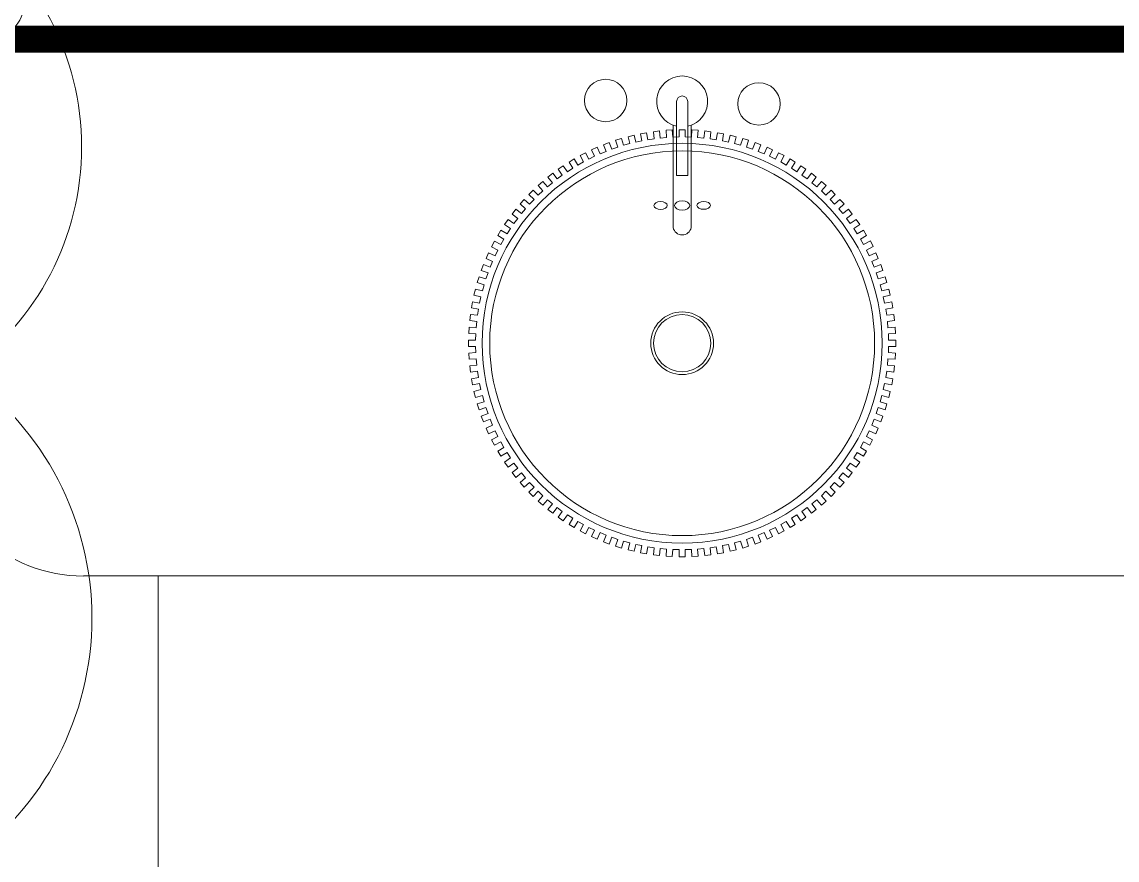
# Model space of a CAD drawing. Header units: metres. Extents: x 8 to 2416, y -346 to 476.
# Drawn here: x 216.36 to 217.583, y -225.354 to -224.417 of the extents above; entities that cross this region are included whole.
import ezdxf

# ---------------------------------------------------------------- set-up
doc = ezdxf.new("R2010")
doc.units = ezdxf.units.M
doc.linetypes.add('0', pattern=[0])
doc.layers.get('0').update_dxf_attribs({"color": 250, "linetype": '0', "lineweight": 20})
for name, color, linetype, lineweight in [('A-DOOR', 35, 'Continuous', 5), ('A-WALL', 250, 'Continuous', 20), ('baños', 140, 'Continuous', 0), ('piso', 253, 'Continuous', 0), ('SE-3', 253, 'Continuous', 5)]:
    doc.layers.add(name, color=color, linetype=linetype, lineweight=lineweight)
doc.layers.add('REVESTIMIENTO EXTERIOR', color=7, linetype='Continuous', lineweight=5, true_color=0xffdebd)
doc.styles.get("Standard").update_dxf_attribs({"font": 'arial.ttf', "height": 0.1875})

# ---------------------------------------------------------------- blocks, each defined once
blk = doc.blocks.new('PL BASE 2N NASAS 09')
at = {"layer": 'A-DOOR'}
blk.add_line((166.3576, -5.4117), (169.0876, -5.4117), dxfattribs=at)
at = {"layer": 'A-WALL'}
blk.add_arc((166.3576, -5.3717), 0.04, 269.9907, 0, dxfattribs=at)
at = {"layer": 'baños', "linetype": 'Continuous'}
blk.add_line((167.1391, -5.4814, 0.0001), (167.1391, -5.5643, 0.0004), dxfattribs=at)
at = {"layer": 'baños'}
for p, q in [((167.0932, -5.5163), (167.0865, -5.5175)), ((167.0865, -5.5175), (167.0932, -5.5163)), ((167.0865, -5.5175), (167.0879, -5.5254)), ((167.0879, -5.5254), (167.0865, -5.5175)), ((167.0947, -5.5242), (167.0932, -5.5163)), ((167.0932, -5.5163), (167.0947, -5.5242)), ((167.1075, -5.5143), (167.1007, -5.5152)), ((167.1007, -5.5152), (167.1075, -5.5143)), ((167.1007, -5.5152), (167.1016, -5.5231)), ((167.1016, -5.5231), (167.1007, -5.5152)), ((167.1085, -5.5223), (167.1075, -5.5143)), ((167.1075, -5.5143), (167.1085, -5.5223)), ((167.1219, -5.5132), (167.115, -5.5136)), ((167.115, -5.5136), (167.1219, -5.5132)), ((167.115, -5.5136), (167.1155, -5.5216)), ((167.1155, -5.5216), (167.115, -5.5136)), ((167.1224, -5.5212), (167.1219, -5.5132)), ((167.1219, -5.5132), (167.1224, -5.5212)), ((167.1363, -5.513), (167.1294, -5.513)), ((167.1294, -5.513), (167.1294, -5.521)), ((167.1294, -5.521), (167.1294, -5.513)), ((167.1294, -5.513), (167.1363, -5.513)), ((167.1363, -5.521), (167.1363, -5.513)), ((167.1363, -5.513), (167.1363, -5.521)), ((167.1438, -5.5132), (167.1434, -5.5212)), ((167.1434, -5.5212), (167.1438, -5.5132)), ((167.1507, -5.5136), (167.1438, -5.5132)), ((167.1438, -5.5132), (167.1507, -5.5136)), ((167.1502, -5.5216), (167.1507, -5.5136)), ((167.1507, -5.5136), (167.1502, -5.5216)), ((167.1582, -5.5143), (167.1572, -5.5223)), ((167.1572, -5.5223), (167.1582, -5.5143)), ((167.165, -5.5152), (167.1582, -5.5143)), ((167.1582, -5.5143), (167.165, -5.5152)), ((167.1641, -5.5231), (167.165, -5.5152)), ((167.165, -5.5152), (167.1641, -5.5231)), ((167.1725, -5.5163), (167.171, -5.5242)), ((167.171, -5.5242), (167.1725, -5.5163)), ((167.1792, -5.5175), (167.1725, -5.5163)), ((167.1725, -5.5163), (167.1792, -5.5175)), ((167.1778, -5.5254), (167.1792, -5.5175)), ((167.1792, -5.5175), (167.1778, -5.5254)), ((167.0514, -5.5273), (167.045, -5.5297)), ((167.045, -5.5297), (167.0514, -5.5273)), ((167.045, -5.5297), (167.0479, -5.5372)), ((167.0479, -5.5372), (167.045, -5.5297)), ((167.0543, -5.5348), (167.0514, -5.5273)), ((167.0514, -5.5273), (167.0543, -5.5348)), ((167.0651, -5.5228), (167.0586, -5.5248)), ((167.0586, -5.5248), (167.0651, -5.5228)), ((167.0586, -5.5248), (167.061, -5.5325)), ((167.061, -5.5325), (167.0586, -5.5248)), ((167.0675, -5.5304), (167.0651, -5.5228)), ((167.0651, -5.5228), (167.0675, -5.5304)), ((167.0743, -5.5285), (167.0675, -5.5304)), ((167.0675, -5.5304), (167.0743, -5.5285)), ((167.0791, -5.5191), (167.0724, -5.5208)), ((167.0724, -5.5208), (167.0791, -5.5191)), ((167.0724, -5.5208), (167.0743, -5.5285)), ((167.0743, -5.5285), (167.0724, -5.5208)), ((167.081, -5.5269), (167.0791, -5.5191)), ((167.0791, -5.5191), (167.081, -5.5269)), ((167.0879, -5.5254), (167.081, -5.5269)), ((167.081, -5.5269), (167.0879, -5.5254)), ((167.1016, -5.5231), (167.0947, -5.5242)), ((167.0947, -5.5242), (167.1016, -5.5231)), ((167.1155, -5.5216), (167.1085, -5.5223)), ((167.1085, -5.5223), (167.1155, -5.5216)), ((167.1294, -5.521), (167.1224, -5.5212)), ((167.1224, -5.5212), (167.1294, -5.521)), ((167.1434, -5.5212), (167.1363, -5.521)), ((167.1363, -5.521), (167.1434, -5.5212)), ((167.1572, -5.5223), (167.1502, -5.5216)), ((167.1502, -5.5216), (167.1572, -5.5223)), ((167.171, -5.5242), (167.1641, -5.5231)), ((167.1641, -5.5231), (167.171, -5.5242)), ((167.1847, -5.5269), (167.1778, -5.5254)), ((167.1778, -5.5254), (167.1847, -5.5269)), ((167.1866, -5.5191), (167.1847, -5.5269)), ((167.1847, -5.5269), (167.1866, -5.5191)), ((167.1933, -5.5208), (167.1866, -5.5191)), ((167.1866, -5.5191), (167.1933, -5.5208)), ((167.1914, -5.5285), (167.1933, -5.5208)), ((167.1933, -5.5208), (167.1914, -5.5285)), ((167.1982, -5.5304), (167.1914, -5.5285)), ((167.1914, -5.5285), (167.1982, -5.5304)), ((167.2006, -5.5228), (167.1982, -5.5304)), ((167.1982, -5.5304), (167.2006, -5.5228)), ((167.2071, -5.5248), (167.2006, -5.5228)), ((167.2006, -5.5228), (167.2071, -5.5248)), ((167.2047, -5.5325), (167.2071, -5.5248)), ((167.2071, -5.5248), (167.2047, -5.5325)), ((167.2143, -5.5273), (167.2114, -5.5348)), ((167.2114, -5.5348), (167.2143, -5.5273)), ((167.2207, -5.5297), (167.2143, -5.5273)), ((167.2143, -5.5273), (167.2207, -5.5297)), ((167.2178, -5.5372), (167.2207, -5.5297)), ((167.2207, -5.5297), (167.2178, -5.5372)), ((167.025, -5.5387), (167.0189, -5.5419)), ((167.0189, -5.5419), (167.025, -5.5387)), ((167.0189, -5.5419), (167.0226, -5.549)), ((167.0226, -5.549), (167.0189, -5.5419)), ((167.0287, -5.5458), (167.025, -5.5387)), ((167.025, -5.5387), (167.0287, -5.5458)), ((167.0381, -5.5326), (167.0318, -5.5354)), ((167.0318, -5.5354), (167.0381, -5.5326)), ((167.0318, -5.5354), (167.0351, -5.5427)), ((167.0351, -5.5427), (167.0318, -5.5354)), ((167.0413, -5.5399), (167.0381, -5.5326)), ((167.0381, -5.5326), (167.0413, -5.5399)), ((167.0479, -5.5372), (167.0413, -5.5399)), ((167.0413, -5.5399), (167.0479, -5.5372)), ((167.061, -5.5325), (167.0543, -5.5348)), ((167.0543, -5.5348), (167.061, -5.5325)), ((167.2114, -5.5348), (167.2047, -5.5325)), ((167.2047, -5.5325), (167.2114, -5.5348)), ((167.2244, -5.5399), (167.2178, -5.5372)), ((167.2178, -5.5372), (167.2244, -5.5399)), ((167.2277, -5.5326), (167.2244, -5.5399)), ((167.2244, -5.5399), (167.2277, -5.5326)), ((167.2339, -5.5354), (167.2277, -5.5326)), ((167.2277, -5.5326), (167.2339, -5.5354)), ((167.2306, -5.5427), (167.2339, -5.5354)), ((167.2339, -5.5354), (167.2306, -5.5427)), ((167.2407, -5.5387), (167.237, -5.5458)), ((167.237, -5.5458), (167.2407, -5.5387)), ((167.2468, -5.5419), (167.2407, -5.5387)), ((167.2407, -5.5387), (167.2468, -5.5419)), ((167.2431, -5.549), (167.2468, -5.5419)), ((167.2468, -5.5419), (167.2431, -5.549)), ((167.0001, -5.5533), (166.9945, -5.5572)), ((166.9945, -5.5572), (167.0001, -5.5533)), ((167.0047, -5.5599), (167.0001, -5.5533)), ((167.0001, -5.5533), (167.0047, -5.5599)), ((167.0123, -5.5456), (167.0065, -5.5492)), ((167.0065, -5.5492), (167.0123, -5.5456)), ((167.0065, -5.5492), (167.0106, -5.556)), ((167.0106, -5.556), (167.0065, -5.5492)), ((167.0165, -5.5525), (167.0123, -5.5456)), ((167.0123, -5.5456), (167.0165, -5.5525)), ((167.0226, -5.549), (167.0165, -5.5525)), ((167.0165, -5.5525), (167.0226, -5.549)), ((167.0351, -5.5427), (167.0287, -5.5458)), ((167.0287, -5.5458), (167.0351, -5.5427)), ((167.237, -5.5458), (167.2306, -5.5427)), ((167.2306, -5.5427), (167.237, -5.5458)), ((167.2492, -5.5525), (167.2431, -5.549)), ((167.2431, -5.549), (167.2492, -5.5525)), ((167.2534, -5.5456), (167.2492, -5.5525)), ((167.2492, -5.5525), (167.2534, -5.5456)), ((167.2592, -5.5492), (167.2534, -5.5456)), ((167.2534, -5.5456), (167.2592, -5.5492)), ((167.2551, -5.556), (167.2592, -5.5492)), ((167.2592, -5.5492), (167.2551, -5.556)), ((167.2656, -5.5533), (167.261, -5.5599)), ((167.261, -5.5599), (167.2656, -5.5533)), ((167.2712, -5.5572), (167.2656, -5.5533)), ((167.2656, -5.5533), (167.2712, -5.5572)), ((166.9884, -5.5617), (166.983, -5.5659)), ((166.983, -5.5659), (166.9884, -5.5617)), ((166.983, -5.5659), (166.9879, -5.5722)), ((166.9879, -5.5722), (166.983, -5.5659)), ((166.9933, -5.568), (166.9884, -5.5617)), ((166.9884, -5.5617), (166.9933, -5.568)), ((166.999, -5.5638), (166.9933, -5.568)), ((166.9933, -5.568), (166.999, -5.5638)), ((166.9945, -5.5572), (166.999, -5.5638)), ((166.999, -5.5638), (166.9945, -5.5572)), ((167.0106, -5.556), (167.0047, -5.5599)), ((167.0047, -5.5599), (167.0106, -5.556)), ((167.261, -5.5599), (167.2551, -5.556)), ((167.2551, -5.556), (167.261, -5.5599)), ((167.2667, -5.5638), (167.2712, -5.5572)), ((167.2712, -5.5572), (167.2667, -5.5638)), ((167.2724, -5.568), (167.2667, -5.5638)), ((167.2667, -5.5638), (167.2724, -5.568)), ((167.2773, -5.5617), (167.2724, -5.568)), ((167.2724, -5.568), (167.2773, -5.5617)), ((167.2827, -5.5659), (167.2773, -5.5617)), ((167.2773, -5.5617), (167.2827, -5.5659)), ((167.2778, -5.5722), (167.2827, -5.5659)), ((167.2827, -5.5659), (167.2778, -5.5722)), ((166.9772, -5.5707), (166.972, -5.5753)), ((166.972, -5.5753), (166.9772, -5.5707)), ((166.972, -5.5753), (166.9774, -5.5813)), ((166.9774, -5.5813), (166.972, -5.5753)), ((166.9825, -5.5767), (166.9772, -5.5707)), ((166.9772, -5.5707), (166.9825, -5.5767)), ((166.9879, -5.5722), (166.9825, -5.5767)), ((166.9825, -5.5767), (166.9879, -5.5722)), ((167.2832, -5.5767), (167.2778, -5.5722)), ((167.2778, -5.5722), (167.2832, -5.5767)), ((167.2885, -5.5707), (167.2832, -5.5767)), ((167.2832, -5.5767), (167.2885, -5.5707)), ((167.2884, -5.5813), (167.2937, -5.5753)), ((167.2937, -5.5753), (167.2884, -5.5813)), ((167.2937, -5.5753), (167.2885, -5.5707)), ((167.2885, -5.5707), (167.2937, -5.5753)), ((166.9565, -5.5908), (166.952, -5.596)), ((166.952, -5.596), (166.9565, -5.5908)), ((166.9625, -5.5961), (166.9565, -5.5908)), ((166.9565, -5.5908), (166.9625, -5.5961)), ((166.9665, -5.5805), (166.9617, -5.5853)), ((166.9617, -5.5853), (166.9665, -5.5805)), ((166.9617, -5.5853), (166.9674, -5.591)), ((166.9674, -5.591), (166.9617, -5.5853)), ((166.9674, -5.591), (166.9625, -5.5961)), ((166.9625, -5.5961), (166.9674, -5.591)), ((166.9722, -5.5861), (166.9665, -5.5805)), ((166.9665, -5.5805), (166.9722, -5.5861)), ((166.9774, -5.5813), (166.9722, -5.5861)), ((166.9722, -5.5861), (166.9774, -5.5813)), ((167.2935, -5.5861), (167.2884, -5.5813)), ((167.2884, -5.5813), (167.2935, -5.5861)), ((167.2992, -5.5805), (167.2935, -5.5861)), ((167.2935, -5.5861), (167.2992, -5.5805)), ((167.2984, -5.591), (167.304, -5.5853)), ((167.304, -5.5853), (167.2984, -5.591)), ((167.3032, -5.5961), (167.2984, -5.591)), ((167.2984, -5.591), (167.3032, -5.5961)), ((167.304, -5.5853), (167.2992, -5.5805)), ((167.2992, -5.5805), (167.304, -5.5853)), ((167.3092, -5.5908), (167.3032, -5.5961)), ((167.3032, -5.5961), (167.3092, -5.5908)), ((167.3137, -5.596), (167.3092, -5.5908)), ((167.3092, -5.5908), (167.3137, -5.596)), ((166.9471, -5.6018), (166.9429, -5.6072)), ((166.9429, -5.6072), (166.9471, -5.6018)), ((166.9534, -5.6067), (166.9471, -5.6018)), ((166.9471, -5.6018), (166.9534, -5.6067)), ((166.952, -5.596), (166.958, -5.6013)), ((166.958, -5.6013), (166.952, -5.596)), ((166.958, -5.6013), (166.9534, -5.6067)), ((166.9534, -5.6067), (166.958, -5.6013)), ((167.3078, -5.6013), (167.3137, -5.596)), ((167.3137, -5.596), (167.3078, -5.6013)), ((167.3123, -5.6067), (167.3078, -5.6013)), ((167.3078, -5.6013), (167.3123, -5.6067)), ((167.3186, -5.6018), (167.3123, -5.6067)), ((167.3123, -5.6067), (167.3186, -5.6018)), ((167.3228, -5.6072), (167.3186, -5.6018)), ((167.3186, -5.6018), (167.3228, -5.6072)), ((166.9384, -5.6132), (166.9345, -5.6189)), ((166.9345, -5.6189), (166.9384, -5.6132)), ((166.945, -5.6178), (166.9384, -5.6132)), ((166.9384, -5.6132), (166.945, -5.6178)), ((166.9429, -5.6072), (166.9492, -5.6121)), ((166.9492, -5.6121), (166.9429, -5.6072)), ((166.9492, -5.6121), (166.945, -5.6178)), ((166.945, -5.6178), (166.9492, -5.6121)), ((167.3165, -5.6121), (167.3228, -5.6072)), ((167.3228, -5.6072), (167.3165, -5.6121)), ((167.3207, -5.6178), (167.3165, -5.6121)), ((167.3165, -5.6121), (167.3207, -5.6178)), ((167.3273, -5.6132), (167.3207, -5.6178)), ((167.3207, -5.6178), (167.3273, -5.6132)), ((167.3312, -5.6189), (167.3273, -5.6132)), ((167.3273, -5.6132), (167.3312, -5.6189)), ((166.9304, -5.6252), (166.9269, -5.6311)), ((166.9269, -5.6311), (166.9304, -5.6252)), ((166.9373, -5.6294), (166.9304, -5.6252)), ((166.9304, -5.6252), (166.9373, -5.6294)), ((166.9345, -5.6189), (166.9411, -5.6234)), ((166.9411, -5.6234), (166.9345, -5.6189)), ((166.9411, -5.6234), (166.9373, -5.6294)), ((166.9373, -5.6294), (166.9411, -5.6234)), ((167.3246, -5.6234), (167.3312, -5.6189)), ((167.3312, -5.6189), (167.3246, -5.6234)), ((167.3284, -5.6294), (167.3246, -5.6234)), ((167.3246, -5.6234), (167.3284, -5.6294)), ((167.3353, -5.6252), (167.3284, -5.6294)), ((167.3284, -5.6294), (167.3353, -5.6252)), ((167.3388, -5.6311), (167.3353, -5.6252)), ((167.3353, -5.6252), (167.3388, -5.6311)), ((166.9232, -5.6377), (166.92, -5.6438)), ((166.92, -5.6438), (166.9232, -5.6377)), ((166.9303, -5.6414), (166.9232, -5.6377)), ((166.9232, -5.6377), (166.9303, -5.6414)), ((166.9269, -5.6311), (166.9337, -5.6353)), ((166.9337, -5.6353), (166.9269, -5.6311)), ((166.9337, -5.6353), (166.9303, -5.6414)), ((166.9303, -5.6414), (166.9337, -5.6353)), ((167.332, -5.6353), (167.3388, -5.6311)), ((167.3388, -5.6311), (167.332, -5.6353)), ((167.3355, -5.6414), (167.332, -5.6353)), ((167.332, -5.6353), (167.3355, -5.6414)), ((167.3432, -5.6373), (167.3355, -5.6414)), ((167.3355, -5.6414), (167.3432, -5.6373)), ((167.3464, -5.6434), (167.3432, -5.6373)), ((167.3432, -5.6373), (167.3464, -5.6434)), ((166.9167, -5.6506), (166.9138, -5.6568)), ((166.9138, -5.6568), (166.9167, -5.6506)), ((166.924, -5.6538), (166.9167, -5.6506)), ((166.9167, -5.6506), (166.924, -5.6538)), ((166.92, -5.6438), (166.9271, -5.6475)), ((166.9271, -5.6475), (166.92, -5.6438)), ((166.9271, -5.6475), (166.924, -5.6538)), ((166.924, -5.6538), (166.9271, -5.6475)), ((167.3387, -5.6475), (167.3464, -5.6434)), ((167.3464, -5.6434), (167.3387, -5.6475)), ((167.3417, -5.6538), (167.3387, -5.6475)), ((167.3387, -5.6475), (167.3417, -5.6538)), ((167.3491, -5.6506), (167.3417, -5.6538)), ((167.3417, -5.6538), (167.3491, -5.6506)), ((167.3519, -5.6568), (167.3491, -5.6506)), ((167.3491, -5.6506), (167.3519, -5.6568)), ((166.911, -5.6638), (166.9085, -5.6702)), ((166.9085, -5.6702), (166.911, -5.6638)), ((166.9184, -5.6666), (166.911, -5.6638)), ((166.911, -5.6638), (166.9184, -5.6666)), ((166.9138, -5.6568), (166.9211, -5.6601)), ((166.9211, -5.6601), (166.9138, -5.6568)), ((166.9211, -5.6601), (166.9184, -5.6666)), ((166.9184, -5.6666), (166.9211, -5.6601)), ((167.3446, -5.6601), (167.3519, -5.6568)), ((167.3519, -5.6568), (167.3446, -5.6601)), ((167.3473, -5.6666), (167.3446, -5.6601)), ((167.3446, -5.6601), (167.3473, -5.6666)), ((167.3548, -5.6638), (167.3473, -5.6666)), ((167.3473, -5.6666), (167.3548, -5.6638)), ((167.3572, -5.6702), (167.3548, -5.6638)), ((167.3548, -5.6638), (167.3572, -5.6702)), ((166.9085, -5.6702), (166.916, -5.6731)), ((166.916, -5.6731), (166.9085, -5.6702)), ((166.916, -5.6731), (166.9137, -5.6797)), ((166.9137, -5.6797), (166.916, -5.6731)), ((167.3497, -5.6731), (167.3572, -5.6702)), ((167.3572, -5.6702), (167.3497, -5.6731)), ((167.352, -5.6797), (167.3497, -5.6731)), ((167.3497, -5.6731), (167.352, -5.6797)), ((166.9061, -5.6774), (166.904, -5.6839)), ((166.904, -5.6839), (166.9061, -5.6774)), ((166.904, -5.6839), (166.9117, -5.6863)), ((166.9117, -5.6863), (166.904, -5.6839)), ((166.9137, -5.6797), (166.9061, -5.6774)), ((166.9061, -5.6774), (166.9137, -5.6797)), ((166.9117, -5.6863), (166.9098, -5.6931)), ((166.9098, -5.6931), (166.9117, -5.6863)), ((167.3597, -5.6774), (167.352, -5.6797)), ((167.352, -5.6797), (167.3597, -5.6774)), ((167.3541, -5.6863), (167.3617, -5.6839)), ((167.3617, -5.6839), (167.3541, -5.6863)), ((167.3559, -5.6931), (167.3541, -5.6863)), ((167.3541, -5.6863), (167.3559, -5.6931)), ((167.3617, -5.6839), (167.3597, -5.6774)), ((167.3597, -5.6774), (167.3617, -5.6839)), ((166.902, -5.6912), (166.9003, -5.6979)), ((166.9003, -5.6979), (166.902, -5.6912)), ((166.9003, -5.6979), (166.9081, -5.6998)), ((166.9081, -5.6998), (166.9003, -5.6979)), ((166.9098, -5.6931), (166.902, -5.6912)), ((166.902, -5.6912), (166.9098, -5.6931)), ((166.9081, -5.6998), (166.9066, -5.7067)), ((166.9066, -5.7067), (166.9081, -5.6998)), ((167.3637, -5.6912), (167.3559, -5.6931)), ((167.3559, -5.6931), (167.3637, -5.6912)), ((167.3576, -5.6998), (167.3654, -5.6979)), ((167.3654, -5.6979), (167.3576, -5.6998)), ((167.3591, -5.7067), (167.3576, -5.6998)), ((167.3576, -5.6998), (167.3591, -5.7067)), ((167.3654, -5.6979), (167.3637, -5.6912)), ((167.3637, -5.6912), (167.3654, -5.6979)), ((166.8988, -5.7052), (166.8975, -5.712)), ((166.8975, -5.712), (166.8988, -5.7052)), ((166.8975, -5.712), (166.9054, -5.7134)), ((166.9054, -5.7134), (166.8975, -5.712)), ((166.9066, -5.7067), (166.8988, -5.7052)), ((166.8988, -5.7052), (166.9066, -5.7067)), ((166.9054, -5.7134), (166.9043, -5.7204)), ((166.9043, -5.7204), (166.9054, -5.7134)), ((167.367, -5.7052), (167.3591, -5.7067)), ((167.3591, -5.7067), (167.367, -5.7052)), ((167.3603, -5.7134), (167.3682, -5.712)), ((167.3682, -5.712), (167.3603, -5.7134)), ((167.3614, -5.7204), (167.3603, -5.7134)), ((167.3603, -5.7134), (167.3614, -5.7204)), ((167.3682, -5.712), (167.367, -5.7052)), ((167.367, -5.7052), (167.3682, -5.712)), ((166.8964, -5.7195), (166.8956, -5.7263)), ((166.8956, -5.7263), (166.8964, -5.7195)), ((166.9043, -5.7204), (166.8964, -5.7195)), ((166.8964, -5.7195), (166.9043, -5.7204)), ((167.3693, -5.7195), (167.3614, -5.7204)), ((167.3614, -5.7204), (167.3693, -5.7195)), ((167.3702, -5.7263), (167.3693, -5.7195)), ((167.3693, -5.7195), (167.3702, -5.7263)), ((166.8949, -5.7338), (166.8945, -5.7406)), ((166.8945, -5.7406), (166.8949, -5.7338)), ((166.9029, -5.7343), (166.8949, -5.7338)), ((166.8949, -5.7338), (166.9029, -5.7343)), ((166.8956, -5.7263), (166.9035, -5.7272)), ((166.9035, -5.7272), (166.8956, -5.7263)), ((166.9035, -5.7272), (166.9029, -5.7343)), ((166.9029, -5.7343), (166.9035, -5.7272)), ((167.3622, -5.7272), (167.3702, -5.7263)), ((167.3702, -5.7263), (167.3622, -5.7272)), ((167.3628, -5.7343), (167.3622, -5.7272)), ((167.3622, -5.7272), (167.3628, -5.7343)), ((167.3708, -5.7338), (167.3628, -5.7343)), ((167.3628, -5.7343), (167.3708, -5.7338)), ((167.3713, -5.7406), (167.3708, -5.7338)), ((167.3708, -5.7338), (167.3713, -5.7406)), ((166.9022, -5.7482), (166.8942, -5.7482)), ((166.8942, -5.7482), (166.8942, -5.7551)), ((166.8942, -5.7551), (166.8942, -5.7482)), ((166.8942, -5.7482), (166.9022, -5.7482)), ((166.8945, -5.7406), (166.9025, -5.7411)), ((166.9025, -5.7411), (166.8945, -5.7406)), ((166.9025, -5.7411), (166.9022, -5.7482)), ((166.9022, -5.7482), (166.9025, -5.7411)), ((167.3633, -5.7411), (167.3713, -5.7406)), ((167.3713, -5.7406), (167.3633, -5.7411)), ((167.3635, -5.7482), (167.3633, -5.7411)), ((167.3633, -5.7411), (167.3635, -5.7482)), ((167.3715, -5.7482), (167.3635, -5.7482)), ((167.3635, -5.7482), (167.3715, -5.7482)), ((167.3715, -5.7551), (167.3715, -5.7482)), ((167.3715, -5.7482), (167.3715, -5.7551)), ((166.8942, -5.7551), (166.9022, -5.7551)), ((166.9022, -5.7551), (166.8942, -5.7551)), ((166.9025, -5.7621), (166.8945, -5.7626)), ((166.8945, -5.7626), (166.9025, -5.7621)), ((166.9022, -5.7551), (166.9025, -5.7621)), ((166.9025, -5.7621), (166.9022, -5.7551)), ((167.3633, -5.7621), (167.3635, -5.7551)), ((167.3635, -5.7551), (167.3633, -5.7621)), ((167.3713, -5.7626), (167.3633, -5.7621)), ((167.3633, -5.7621), (167.3713, -5.7626)), ((167.3635, -5.7551), (167.3715, -5.7551)), ((167.3715, -5.7551), (167.3635, -5.7551)), ((166.8945, -5.7626), (166.8949, -5.7695)), ((166.8949, -5.7695), (166.8945, -5.7626)), ((166.8949, -5.7695), (166.9029, -5.769)), ((166.9029, -5.769), (166.8949, -5.7695)), ((166.9029, -5.769), (166.9035, -5.776)), ((166.9035, -5.776), (166.9029, -5.769)), ((167.3622, -5.776), (167.3628, -5.769)), ((167.3628, -5.769), (167.3622, -5.776)), ((167.3628, -5.769), (167.3708, -5.7695)), ((167.3708, -5.7695), (167.3628, -5.769)), ((167.3708, -5.7695), (167.3713, -5.7626)), ((167.3713, -5.7626), (167.3708, -5.7695)), ((166.9035, -5.776), (166.8956, -5.777)), ((166.8956, -5.777), (166.9035, -5.776)), ((166.8956, -5.777), (166.8964, -5.7838)), ((166.8964, -5.7838), (166.8956, -5.777)), ((166.8964, -5.7838), (166.9043, -5.7828)), ((166.9043, -5.7828), (166.8964, -5.7838)), ((166.9043, -5.7828), (166.9054, -5.7898)), ((166.9054, -5.7898), (166.9043, -5.7828)), ((167.3603, -5.7898), (167.3614, -5.7828)), ((167.3614, -5.7828), (167.3603, -5.7898)), ((167.3614, -5.7828), (167.3693, -5.7838)), ((167.3693, -5.7838), (167.3614, -5.7828)), ((167.3702, -5.777), (167.3622, -5.776)), ((167.3622, -5.776), (167.3702, -5.777)), ((167.3693, -5.7838), (167.3702, -5.777)), ((167.3702, -5.777), (167.3693, -5.7838)), ((166.9054, -5.7898), (166.8975, -5.7913)), ((166.8975, -5.7913), (166.9054, -5.7898)), ((166.8975, -5.7913), (166.8988, -5.798)), ((166.8988, -5.798), (166.8975, -5.7913)), ((166.8988, -5.798), (166.9066, -5.7966)), ((166.9066, -5.7966), (166.8988, -5.798)), ((166.9066, -5.7966), (166.9081, -5.8035)), ((166.9081, -5.8035), (166.9066, -5.7966)), ((167.3576, -5.8035), (167.3591, -5.7966)), ((167.3591, -5.7966), (167.3576, -5.8035)), ((167.3591, -5.7966), (167.367, -5.798)), ((167.367, -5.798), (167.3591, -5.7966)), ((167.3682, -5.7913), (167.3603, -5.7898)), ((167.3603, -5.7898), (167.3682, -5.7913)), ((167.367, -5.798), (167.3682, -5.7913)), ((167.3682, -5.7913), (167.367, -5.798)), ((166.9081, -5.8035), (166.9003, -5.8054)), ((166.9003, -5.8054), (166.9081, -5.8035)), ((166.9003, -5.8054), (166.902, -5.8121)), ((166.902, -5.8121), (166.9003, -5.8054)), ((166.902, -5.8121), (166.9098, -5.8102)), ((166.9098, -5.8102), (166.902, -5.8121)), ((166.9098, -5.8102), (166.9117, -5.817)), ((166.9117, -5.817), (166.9098, -5.8102)), ((167.3541, -5.817), (167.3559, -5.8102)), ((167.3559, -5.8102), (167.3541, -5.817)), ((167.3559, -5.8102), (167.3637, -5.8121)), ((167.3637, -5.8121), (167.3559, -5.8102)), ((167.3654, -5.8054), (167.3576, -5.8035)), ((167.3576, -5.8035), (167.3654, -5.8054)), ((167.3637, -5.8121), (167.3654, -5.8054)), ((167.3654, -5.8054), (167.3637, -5.8121)), ((166.9117, -5.817), (166.904, -5.8193)), ((166.904, -5.8193), (166.9117, -5.817)), ((166.904, -5.8193), (166.9061, -5.8259)), ((166.9061, -5.8259), (166.904, -5.8193)), ((166.9061, -5.8259), (166.9137, -5.8235)), ((166.9137, -5.8235), (166.9061, -5.8259)), ((166.9137, -5.8235), (166.916, -5.8302)), ((166.916, -5.8302), (166.9137, -5.8235)), ((167.3497, -5.8302), (167.352, -5.8235)), ((167.352, -5.8235), (167.3497, -5.8302)), ((167.352, -5.8235), (167.3597, -5.8259)), ((167.3597, -5.8259), (167.352, -5.8235)), ((167.3617, -5.8193), (167.3541, -5.817)), ((167.3541, -5.817), (167.3617, -5.8193)), ((167.3597, -5.8259), (167.3617, -5.8193)), ((167.3617, -5.8193), (167.3597, -5.8259)), ((166.916, -5.8302), (166.9085, -5.833)), ((166.9085, -5.833), (166.916, -5.8302)), ((166.9085, -5.833), (166.911, -5.8395)), ((166.911, -5.8395), (166.9085, -5.833)), ((167.3572, -5.833), (167.3497, -5.8302)), ((167.3497, -5.8302), (167.3572, -5.833)), ((167.3548, -5.8395), (167.3572, -5.833)), ((167.3572, -5.833), (167.3548, -5.8395)), ((166.911, -5.8395), (166.9184, -5.8366)), ((166.9184, -5.8366), (166.911, -5.8395)), ((166.9211, -5.8431), (166.9138, -5.8464)), ((166.9138, -5.8464), (166.9211, -5.8431)), ((166.9138, -5.8464), (166.9167, -5.8527)), ((166.9167, -5.8527), (166.9138, -5.8464)), ((166.9184, -5.8366), (166.9211, -5.8431)), ((166.9211, -5.8431), (166.9184, -5.8366)), ((167.3446, -5.8431), (167.3473, -5.8366)), ((167.3473, -5.8366), (167.3446, -5.8431)), ((167.3519, -5.8464), (167.3446, -5.8431)), ((167.3446, -5.8431), (167.3519, -5.8464)), ((167.3473, -5.8366), (167.3548, -5.8395)), ((167.3548, -5.8395), (167.3473, -5.8366)), ((167.3491, -5.8527), (167.3519, -5.8464)), ((167.3519, -5.8464), (167.3491, -5.8527)), ((166.9167, -5.8527), (166.924, -5.8494)), ((166.924, -5.8494), (166.9167, -5.8527)), ((166.9271, -5.8558), (166.92, -5.8595)), ((166.92, -5.8595), (166.9271, -5.8558)), ((166.92, -5.8595), (166.9232, -5.8656)), ((166.9232, -5.8656), (166.92, -5.8595)), ((166.924, -5.8494), (166.9271, -5.8558)), ((166.9271, -5.8558), (166.924, -5.8494)), ((167.3387, -5.8558), (167.3417, -5.8494)), ((167.3417, -5.8494), (167.3387, -5.8558)), ((167.3457, -5.8595), (167.3387, -5.8558)), ((167.3387, -5.8558), (167.3457, -5.8595)), ((167.3417, -5.8494), (167.3491, -5.8527)), ((167.3491, -5.8527), (167.3417, -5.8494)), ((167.3426, -5.8656), (167.3457, -5.8595)), ((167.3457, -5.8595), (167.3426, -5.8656)), ((166.9232, -5.8656), (166.9303, -5.8618)), ((166.9303, -5.8618), (166.9232, -5.8656)), ((166.9337, -5.868), (166.9269, -5.8721)), ((166.9269, -5.8721), (166.9337, -5.868)), ((166.9269, -5.8721), (166.9304, -5.878)), ((166.9304, -5.878), (166.9269, -5.8721)), ((166.9303, -5.8618), (166.9337, -5.868)), ((166.9337, -5.868), (166.9303, -5.8618)), ((167.332, -5.868), (167.3355, -5.8618)), ((167.3355, -5.8618), (167.332, -5.868)), ((167.3388, -5.8721), (167.332, -5.868)), ((167.332, -5.868), (167.3388, -5.8721)), ((167.3353, -5.878), (167.3388, -5.8721)), ((167.3388, -5.8721), (167.3353, -5.878)), ((167.3355, -5.8618), (167.3426, -5.8656)), ((167.3426, -5.8656), (167.3355, -5.8618)), ((166.9304, -5.878), (166.9373, -5.8739)), ((166.9373, -5.8739), (166.9304, -5.878)), ((166.9411, -5.8798), (166.9345, -5.8844)), ((166.9345, -5.8844), (166.9411, -5.8798)), ((166.9345, -5.8844), (166.9384, -5.89)), ((166.9384, -5.89), (166.9345, -5.8844)), ((166.9373, -5.8739), (166.9411, -5.8798)), ((166.9411, -5.8798), (166.9373, -5.8739)), ((167.3246, -5.8798), (167.3284, -5.8739)), ((167.3284, -5.8739), (167.3246, -5.8798)), ((167.3312, -5.8844), (167.3246, -5.8798)), ((167.3246, -5.8798), (167.3312, -5.8844)), ((167.3273, -5.89), (167.3312, -5.8844)), ((167.3312, -5.8844), (167.3273, -5.89)), ((167.3284, -5.8739), (167.3353, -5.878)), ((167.3353, -5.878), (167.3284, -5.8739)), ((166.9384, -5.89), (166.945, -5.8855)), ((166.945, -5.8855), (166.9384, -5.89)), ((166.9492, -5.8911), (166.9429, -5.8961)), ((166.9429, -5.8961), (166.9492, -5.8911)), ((166.9429, -5.8961), (166.9471, -5.9015)), ((166.9471, -5.9015), (166.9429, -5.8961)), ((166.945, -5.8855), (166.9492, -5.8911)), ((166.9492, -5.8911), (166.945, -5.8855)), ((166.9471, -5.9015), (166.9534, -5.8966)), ((166.9534, -5.8966), (166.9471, -5.9015)), ((166.9534, -5.8966), (166.958, -5.902)), ((166.958, -5.902), (166.9534, -5.8966)), ((167.3078, -5.902), (167.3123, -5.8966)), ((167.3123, -5.8966), (167.3078, -5.902)), ((167.3123, -5.8966), (167.3186, -5.9015)), ((167.3186, -5.9015), (167.3123, -5.8966)), ((167.3165, -5.8911), (167.3207, -5.8855)), ((167.3207, -5.8855), (167.3165, -5.8911)), ((167.3228, -5.8961), (167.3165, -5.8911)), ((167.3165, -5.8911), (167.3228, -5.8961)), ((167.3186, -5.9015), (167.3228, -5.8961)), ((167.3228, -5.8961), (167.3186, -5.9015)), ((167.3207, -5.8855), (167.3273, -5.89)), ((167.3273, -5.89), (167.3207, -5.8855)), ((166.958, -5.902), (166.952, -5.9073)), ((166.952, -5.9073), (166.958, -5.902)), ((166.952, -5.9073), (166.9565, -5.9124)), ((166.9565, -5.9124), (166.952, -5.9073)), ((166.9565, -5.9124), (166.9625, -5.9071)), ((166.9625, -5.9071), (166.9565, -5.9124)), ((166.9625, -5.9071), (166.9674, -5.9123)), ((166.9674, -5.9123), (166.9625, -5.9071)), ((167.2984, -5.9123), (167.3032, -5.9071)), ((167.3032, -5.9071), (167.2984, -5.9123)), ((167.3032, -5.9071), (167.3092, -5.9124)), ((167.3092, -5.9124), (167.3032, -5.9071)), ((167.3137, -5.9073), (167.3078, -5.902)), ((167.3078, -5.902), (167.3137, -5.9073)), ((167.3092, -5.9124), (167.3137, -5.9073)), ((167.3137, -5.9073), (167.3092, -5.9124)), ((166.9674, -5.9123), (166.9617, -5.9179)), ((166.9617, -5.9179), (166.9674, -5.9123)), ((166.9617, -5.9179), (166.9665, -5.9228)), ((166.9665, -5.9228), (166.9617, -5.9179)), ((166.9665, -5.9228), (166.9722, -5.9171)), ((166.9722, -5.9171), (166.9665, -5.9228)), ((166.9722, -5.9171), (166.9774, -5.922)), ((166.9774, -5.922), (166.9722, -5.9171)), ((167.2884, -5.922), (167.2935, -5.9171)), ((167.2935, -5.9171), (167.2884, -5.922)), ((167.2935, -5.9171), (167.2992, -5.9228)), ((167.2992, -5.9228), (167.2935, -5.9171)), ((167.304, -5.9179), (167.2984, -5.9123)), ((167.2984, -5.9123), (167.304, -5.9179)), ((167.2992, -5.9228), (167.304, -5.9179)), ((167.304, -5.9179), (167.2992, -5.9228)), ((166.9774, -5.922), (166.972, -5.928)), ((166.972, -5.928), (166.9774, -5.922)), ((166.972, -5.928), (166.9772, -5.9325)), ((166.9772, -5.9325), (166.972, -5.928)), ((166.9772, -5.9325), (166.9825, -5.9265)), ((166.9825, -5.9265), (166.9772, -5.9325)), ((166.9825, -5.9265), (166.9879, -5.931)), ((166.9879, -5.931), (166.9825, -5.9265)), ((166.9879, -5.931), (166.983, -5.9374)), ((166.983, -5.9374), (166.9879, -5.931)), ((167.2778, -5.931), (167.2832, -5.9265)), ((167.2832, -5.9265), (167.2778, -5.931)), ((167.2827, -5.9374), (167.2778, -5.931)), ((167.2778, -5.931), (167.2827, -5.9374)), ((167.2832, -5.9265), (167.2885, -5.9325)), ((167.2885, -5.9325), (167.2832, -5.9265)), ((167.2937, -5.928), (167.2884, -5.922)), ((167.2884, -5.922), (167.2937, -5.928)), ((167.2885, -5.9325), (167.2937, -5.928)), ((167.2937, -5.928), (167.2885, -5.9325)), ((166.983, -5.9374), (166.9884, -5.9416)), ((166.9884, -5.9416), (166.983, -5.9374)), ((166.9884, -5.9416), (166.9933, -5.9353)), ((166.9933, -5.9353), (166.9884, -5.9416)), ((166.9933, -5.9353), (166.999, -5.9395)), ((166.999, -5.9395), (166.9933, -5.9353)), ((166.999, -5.9395), (166.9945, -5.9461)), ((166.9945, -5.9461), (166.999, -5.9395)), ((167.0001, -5.95), (167.0047, -5.9434)), ((167.0047, -5.9434), (167.0001, -5.95)), ((167.0047, -5.9434), (167.0106, -5.9472)), ((167.0106, -5.9472), (167.0047, -5.9434)), ((167.2551, -5.9472), (167.261, -5.9434)), ((167.261, -5.9434), (167.2551, -5.9472)), ((167.261, -5.9434), (167.2656, -5.95)), ((167.2656, -5.95), (167.261, -5.9434)), ((167.2667, -5.9395), (167.2724, -5.9353)), ((167.2724, -5.9353), (167.2667, -5.9395)), ((167.2712, -5.9461), (167.2667, -5.9395)), ((167.2667, -5.9395), (167.2712, -5.9461)), ((167.2724, -5.9353), (167.2773, -5.9416)), ((167.2773, -5.9416), (167.2724, -5.9353)), ((167.2773, -5.9416), (167.2827, -5.9374)), ((167.2827, -5.9374), (167.2773, -5.9416)), ((166.9945, -5.9461), (167.0001, -5.95)), ((167.0001, -5.95), (166.9945, -5.9461)), ((167.0106, -5.9472), (167.0065, -5.9541)), ((167.0065, -5.9541), (167.0106, -5.9472)), ((167.0065, -5.9541), (167.0123, -5.9576)), ((167.0123, -5.9576), (167.0065, -5.9541)), ((167.0123, -5.9576), (167.0165, -5.9508)), ((167.0165, -5.9508), (167.0123, -5.9576)), ((167.0165, -5.9508), (167.0226, -5.9542)), ((167.0226, -5.9542), (167.0165, -5.9508)), ((167.0226, -5.9542), (167.0189, -5.9613)), ((167.0189, -5.9613), (167.0226, -5.9542)), ((167.025, -5.9645), (167.0287, -5.9574)), ((167.0287, -5.9574), (167.025, -5.9645)), ((167.0287, -5.9574), (167.0351, -5.9605)), ((167.0351, -5.9605), (167.0287, -5.9574)), ((167.2306, -5.9605), (167.237, -5.9574)), ((167.237, -5.9574), (167.2306, -5.9605)), ((167.237, -5.9574), (167.2407, -5.9645)), ((167.2407, -5.9645), (167.237, -5.9574)), ((167.2431, -5.9542), (167.2492, -5.9508)), ((167.2492, -5.9508), (167.2431, -5.9542)), ((167.2468, -5.9613), (167.2431, -5.9542)), ((167.2431, -5.9542), (167.2468, -5.9613)), ((167.2492, -5.9508), (167.2534, -5.9576)), ((167.2534, -5.9576), (167.2492, -5.9508)), ((167.2534, -5.9576), (167.2592, -5.9541)), ((167.2592, -5.9541), (167.2534, -5.9576)), ((167.2592, -5.9541), (167.2551, -5.9472)), ((167.2551, -5.9472), (167.2592, -5.9541)), ((167.2656, -5.95), (167.2712, -5.9461)), ((167.2712, -5.9461), (167.2656, -5.95)), ((167.0189, -5.9613), (167.025, -5.9645)), ((167.025, -5.9645), (167.0189, -5.9613)), ((167.0351, -5.9605), (167.0318, -5.9678)), ((167.0318, -5.9678), (167.0351, -5.9605)), ((167.0318, -5.9678), (167.0381, -5.9706)), ((167.0381, -5.9706), (167.0318, -5.9678)), ((167.0381, -5.9706), (167.0413, -5.9633)), ((167.0413, -5.9633), (167.0381, -5.9706)), ((167.0413, -5.9633), (167.0479, -5.966)), ((167.0479, -5.966), (167.0413, -5.9633)), ((167.0479, -5.966), (167.045, -5.9735)), ((167.045, -5.9735), (167.0479, -5.966)), ((167.0514, -5.976), (167.0543, -5.9685)), ((167.0543, -5.9685), (167.0514, -5.976)), ((167.0543, -5.9685), (167.061, -5.9708)), ((167.061, -5.9708), (167.0543, -5.9685)), ((167.2047, -5.9708), (167.2114, -5.9685)), ((167.2114, -5.9685), (167.2047, -5.9708)), ((167.2114, -5.9685), (167.2143, -5.976)), ((167.2143, -5.976), (167.2114, -5.9685)), ((167.2178, -5.966), (167.2244, -5.9633)), ((167.2244, -5.9633), (167.2178, -5.966)), ((167.2207, -5.9735), (167.2178, -5.966)), ((167.2178, -5.966), (167.2207, -5.9735)), ((167.2244, -5.9633), (167.2277, -5.9706)), ((167.2277, -5.9706), (167.2244, -5.9633)), ((167.2277, -5.9706), (167.2339, -5.9678)), ((167.2339, -5.9678), (167.2277, -5.9706)), ((167.2339, -5.9678), (167.2306, -5.9605)), ((167.2306, -5.9605), (167.2339, -5.9678)), ((167.2407, -5.9645), (167.2468, -5.9613)), ((167.2468, -5.9613), (167.2407, -5.9645)), ((167.045, -5.9735), (167.0514, -5.976)), ((167.0514, -5.976), (167.045, -5.9735)), ((167.061, -5.9708), (167.0586, -5.9784)), ((167.0586, -5.9784), (167.061, -5.9708)), ((167.0586, -5.9784), (167.0651, -5.9805)), ((167.0651, -5.9805), (167.0586, -5.9784)), ((167.0651, -5.9805), (167.0675, -5.9728)), ((167.0675, -5.9728), (167.0651, -5.9805)), ((167.0675, -5.9728), (167.0743, -5.9747)), ((167.0743, -5.9747), (167.0675, -5.9728)), ((167.0743, -5.9747), (167.0724, -5.9825)), ((167.0724, -5.9825), (167.0743, -5.9747)), ((167.0724, -5.9825), (167.0791, -5.9841)), ((167.0791, -5.9841), (167.0724, -5.9825)), ((167.0791, -5.9841), (167.081, -5.9764)), ((167.081, -5.9764), (167.0791, -5.9841)), ((167.081, -5.9764), (167.0879, -5.9778)), ((167.0879, -5.9778), (167.081, -5.9764)), ((167.0879, -5.9778), (167.0865, -5.9857)), ((167.0865, -5.9857), (167.0879, -5.9778)), ((167.0932, -5.987), (167.0947, -5.9791)), ((167.0947, -5.9791), (167.0932, -5.987)), ((167.0947, -5.9791), (167.1016, -5.9801)), ((167.1016, -5.9801), (167.0947, -5.9791)), ((167.1016, -5.9801), (167.1007, -5.9881)), ((167.1007, -5.9881), (167.1016, -5.9801)), ((167.1075, -5.9889), (167.1085, -5.981)), ((167.1085, -5.981), (167.1075, -5.9889)), ((167.1085, -5.981), (167.1155, -5.9816)), ((167.1155, -5.9816), (167.1085, -5.981)), ((167.1155, -5.9816), (167.115, -5.9896)), ((167.115, -5.9896), (167.1155, -5.9816)), ((167.1219, -5.99), (167.1224, -5.982)), ((167.1224, -5.982), (167.1219, -5.99)), ((167.1224, -5.982), (167.1294, -5.9822)), ((167.1294, -5.9822), (167.1224, -5.982)), ((167.1294, -5.9822), (167.1294, -5.9903)), ((167.1294, -5.9903), (167.1294, -5.9822)), ((167.1363, -5.9822), (167.1434, -5.982)), ((167.1434, -5.982), (167.1363, -5.9822)), ((167.1363, -5.9903), (167.1363, -5.9822)), ((167.1363, -5.9822), (167.1363, -5.9903)), ((167.1434, -5.982), (167.1438, -5.99)), ((167.1438, -5.99), (167.1434, -5.982)), ((167.1502, -5.9816), (167.1572, -5.981)), ((167.1572, -5.981), (167.1502, -5.9816)), ((167.1507, -5.9896), (167.1502, -5.9816)), ((167.1502, -5.9816), (167.1507, -5.9896)), ((167.1572, -5.981), (167.1582, -5.9889)), ((167.1582, -5.9889), (167.1572, -5.981)), ((167.1641, -5.9801), (167.171, -5.9791)), ((167.171, -5.9791), (167.1641, -5.9801)), ((167.165, -5.9881), (167.1641, -5.9801)), ((167.1641, -5.9801), (167.165, -5.9881)), ((167.171, -5.9791), (167.1725, -5.987)), ((167.1725, -5.987), (167.171, -5.9791)), ((167.1778, -5.9778), (167.1847, -5.9764)), ((167.1847, -5.9764), (167.1778, -5.9778)), ((167.1792, -5.9857), (167.1778, -5.9778)), ((167.1778, -5.9778), (167.1792, -5.9857)), ((167.1847, -5.9764), (167.1866, -5.9841)), ((167.1866, -5.9841), (167.1847, -5.9764)), ((167.1866, -5.9841), (167.1933, -5.9825)), ((167.1933, -5.9825), (167.1866, -5.9841)), ((167.1914, -5.9747), (167.1982, -5.9728)), ((167.1982, -5.9728), (167.1914, -5.9747)), ((167.1933, -5.9825), (167.1914, -5.9747)), ((167.1914, -5.9747), (167.1933, -5.9825)), ((167.1982, -5.9728), (167.2006, -5.9805)), ((167.2006, -5.9805), (167.1982, -5.9728)), ((167.2006, -5.9805), (167.2071, -5.9784)), ((167.2071, -5.9784), (167.2006, -5.9805)), ((167.2071, -5.9784), (167.2047, -5.9708)), ((167.2047, -5.9708), (167.2071, -5.9784)), ((167.2143, -5.976), (167.2207, -5.9735)), ((167.2207, -5.9735), (167.2143, -5.976)), ((167.0865, -5.9857), (167.0932, -5.987)), ((167.0932, -5.987), (167.0865, -5.9857)), ((167.1007, -5.9881), (167.1075, -5.9889)), ((167.1075, -5.9889), (167.1007, -5.9881)), ((167.115, -5.9896), (167.1219, -5.99)), ((167.1219, -5.99), (167.115, -5.9896)), ((167.1294, -5.9903), (167.1363, -5.9903)), ((167.1363, -5.9903), (167.1294, -5.9903)), ((167.1438, -5.99), (167.1507, -5.9896)), ((167.1507, -5.9896), (167.1438, -5.99)), ((167.1582, -5.9889), (167.165, -5.9881)), ((167.165, -5.9881), (167.1582, -5.9889)), ((167.1725, -5.987), (167.1792, -5.9857)), ((167.1792, -5.9857), (167.1725, -5.987)), ((168.981, -6.0117), (166.4641, -6.0117))]:
    blk.add_line(p, q, dxfattribs=at)
at = {"layer": 'baños', "linetype": 'Continuous'}
for points, elevation in [([(167.1267, -5.5092, -9.082434), (167.1391, -5.5092)], 0), ([(167.1329, -5.4752, 0.385153), (167.1267, -5.4814), (167.1267, -5.4814)], 0.0001), ([(167.1329, -5.4752, -0.385153), (167.1391, -5.4814), (167.1391, -5.4814)], 0.0001), ([(167.1429, -5.5081), (167.1429, -5.6224, -0.363105), (167.1329, -5.6306, -0.363105), (167.1229, -5.6224), (167.1229, -5.5081)], 0)]:
    blk.add_lwpolyline(points, format="xyb", dxfattribs=dict(at, elevation=elevation))
at = {"layer": 'baños', "linetype": 'Continuous', "extrusion": (-1, -1.31781e-06, -8.43443e-26), "elevation": -167.1267}
blk.add_lwpolyline([(5.5645, 0.0004), (5.4816, 0.0001)], close=True, dxfattribs=at)
at = {"layer": 'baños', "linetype": 'Continuous', "elevation": 0.0004}
blk.add_lwpolyline([(167.1391, -5.5643), (167.1267, -5.5643)], dxfattribs=at)
at = {"layer": 'baños', "linetype": 'Continuous'}
for centre in [(167.0474, -5.4803, 0), (167.2186, -5.4841, 0)]:
    blk.add_circle(centre, 0.0237, dxfattribs=at)
at = {"layer": 'baños'}
for centre, radius, start, end in [((167.1329, -5.7516), 0.2234, 360, 180), ((167.1329, -5.7516), 0.2234, 0, 180), ((167.1329, -5.7516), 0.215, 0, 180), ((167.1329, -5.7516), 0.035, 0, 180), ((167.1329, -5.7516), 0.035, 360, 180), ((167.1329, -5.7516), 0.032, 360, 180), ((167.1329, -5.7516), 0.032, 0, 180), ((167.1329, -5.7516), 0.2234, 180, 360), ((167.1329, -5.7516), 0.2234, 180, 360), ((167.1329, -5.7516), 0.215, 180, 0), ((167.1329, -5.7516), 0.035, 180, 0), ((167.1329, -5.7516), 0.035, 180, 360), ((167.1329, -5.7516), 0.032, 180, 360), ((167.1329, -5.7516), 0.032, 180, 0), ((166.4641, -5.8443), 0.1675, 185.9712, 270)]:
    blk.add_arc(centre, radius, start, end, dxfattribs=at)
at = {"layer": 'baños', "linetype": 'Continuous', "extrusion": (8.43443e-26, -3.61622e-27, -1)}
for centre, major_axis, ratio in [((167.1088, -5.5977, 0), (-0.0075, -0.00005), 0.581577), ((167.1329, -5.5977, 0), (-0.0085, 0), 0.599546), ((167.1569, -5.5976, 0), (-0.0075, -0.00005), 0.581577)]:
    blk.add_ellipse(centre, major_axis=major_axis, ratio=ratio, dxfattribs=at)
at = {"layer": 'piso'}
blk.add_line((166.5475, -6.0117), (166.5475, -7.6117), dxfattribs=at)
at = {"layer": 'baños', "linetype": 'Continuous', "flags": 8}
for tag, p in [('MODELNUMBER', (167.1329, -5.6306, 0)), ('TRADENAME', (167.1329, -5.6307, 0)), ('PRODUCT', (167.1329, -5.6307, 0)), ('MATERIAL', (167.1329, -5.6307, 0)), ('MODELNUMBER', (168.3076, -5.6306, 0)), ('TRADENAME', (168.3076, -5.6307, 0)), ('PRODUCT', (168.3076, -5.6307, 0)), ('MATERIAL', (168.3076, -5.6307, 0))]:
    blk.add_attdef(tag, p, '', height=0.0000254, rotation=180.0001, dxfattribs=at)
blk = doc.blocks.new('PL MUEBLES 2N NASAS 09')
blk.add_blockref('PL BASE 2N NASAS 09', (49.9143, 62.717))

msp = doc.modelspace()

# ---------------------------------------------------------------- linework, layer by layer
at = {"color": 6}
msp.add_lwpolyline([(216.29502, -226.79501, 0.5205671), (216.29502, -226.43768, 0.5205671), (216.29502, -225.983, 0.5205671), (216.29502, -225.35779, 0.5205671), (216.29502, -224.80905, 0.5205671), (216.29502, -224.30452, 0.5205671), (216.0094, -224.31889, 0.5205671), (216.0094, -224.71588, 0.5205671), (216.0094, -225.3265, 0.5205671), (216.0094, -225.75127, 0.5205671), (216.0094, -226.15614, 0.5205671), (216.0094, -226.49017, 0.5205671), (216.06446, -226.79501, 0.5205671)], format="xyb", close=True, dxfattribs=at)
at = {"layer": 'SE-3', "color": 254, "true_color": 0xd7ebd2, "transparency": 33554687, "const_width": 0.03}
msp.add_lwpolyline([(219.81182, -226.59633), (219.81182, -224.50633, 0.4142136), (219.74182, -224.43633), (216.26182, -224.43634)], format="xyb", dxfattribs=at)

# ---------------------------------------------------------------- block references
at = {"layer": 'REVESTIMIENTO EXTERIOR', "color": 30, "true_color": 0xf8991e}
msp.add_blockref('PL MUEBLES 2N NASAS 09', (0.05, -281.74161), dxfattribs=at)

doc.saveas('drawing.dxf')
